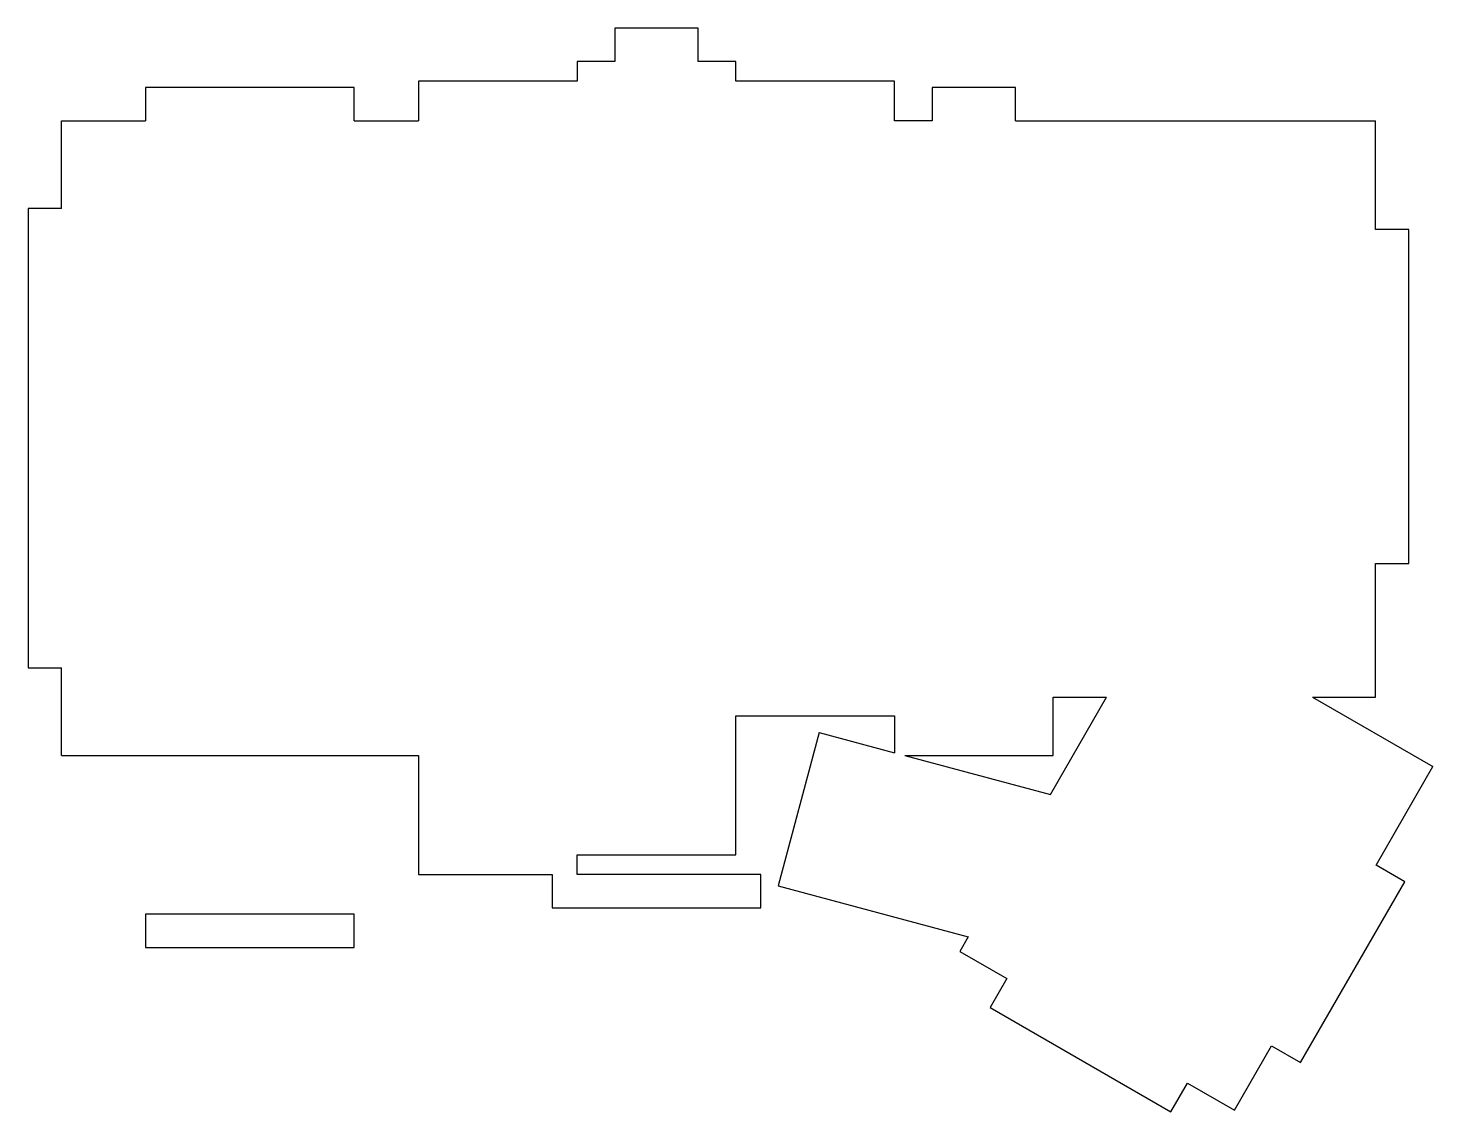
# Model space of a CAD drawing. Header units: millimetres. Extents: x 134 to 302, y -183 to -53.
import ezdxf

# ---------------------------------------------------------------- set-up
doc = ezdxf.new("R2010")
doc.units = ezdxf.units.MM

msp = doc.modelspace()

# ---------------------------------------------------------------- linework, layer by layer
at = {"linetype": 'CONTINUOUS'}
for p, q in [((214.38, -53.38), (204.38, -53.38)), ((204.38, -53.38), (204.38, -57.38)), ((214.38, -57.38), (214.38, -53.38)), ((204.38, -57.38), (199.88, -57.38)), ((199.88, -57.38), (199.88, -59.75)), ((218.88, -57.38), (214.38, -57.38)), ((218.88, -59.75), (218.88, -57.38)), ((173.19, -60.5), (148.19, -60.5)), ((148.19, -60.5), (148.19, -64.5)), ((173.19, -64.5), (173.19, -60.5)), ((199.88, -59.75), (180.88, -59.75)), ((180.88, -59.75), (180.88, -64.5)), ((237.88, -59.75), (218.88, -59.75)), ((237.88, -64.5), (237.88, -59.75)), ((252.38, -60.5), (242.38, -60.5)), ((242.38, -60.5), (242.38, -64.5)), ((252.38, -64.5), (252.38, -60.5)), ((138.12, -64.5), (148.19, -64.5)), ((138.12, -75), (138.12, -64.5)), ((173.19, -64.5), (180.88, -64.5)), ((242.38, -64.5), (237.88, -64.5)), ((252.38, -64.5), (295.48, -64.5)), ((295.48, -77.5), (295.48, -64.5)), ((138.12, -75), (134.12, -75)), ((134.12, -75), (134.12, -130)), ((299.48, -77.5), (295.48, -77.5)), ((299.48, -117.5), (299.48, -77.5)), ((295.48, -133.5), (295.48, -117.5)), ((295.48, -117.5), (299.48, -117.5)), ((134.12, -130), (138.12, -130)), ((138.12, -140.5), (138.12, -130)), ((256.55, -145.17), (263.28, -133.5)), ((256.88, -140.5), (256.88, -133.5)), ((256.88, -133.5), (263.28, -133.5)), ((287.92, -133.5), (302.35, -141.83)), ((287.92, -133.5), (295.48, -133.5)), ((218.88, -152.38), (218.88, -135.75)), ((218.88, -135.75), (237.88, -135.75)), ((237.88, -135.75), (237.88, -140.16)), ((228.86, -137.75), (223.95, -156.1)), ((228.86, -137.75), (237.88, -140.16)), ((138.12, -140.5), (180.88, -140.5)), ((180.88, -140.5), (180.88, -154.75)), ((239.13, -140.5), (256.88, -140.5)), ((239.13, -140.5), (256.55, -145.17)), ((295.54, -153.63), (302.35, -141.83)), ((199.88, -154.75), (199.88, -152.38)), ((199.88, -152.38), (218.88, -152.38)), ((180.88, -154.75), (196.88, -154.75)), ((196.88, -154.75), (196.88, -158.75)), ((221.88, -154.75), (199.88, -154.75)), ((221.88, -158.75), (221.88, -154.75)), ((299, -155.63), (295.54, -153.63)), ((223.95, -156.1), (246.71, -162.2)), ((286.5, -177.28), (299, -155.63)), ((173.19, -159.5), (148.19, -159.5)), ((148.19, -159.5), (148.19, -163.5)), ((173.19, -163.5), (173.19, -159.5)), ((196.88, -158.75), (221.88, -158.75)), ((246.71, -162.2), (245.69, -163.97)), ((148.19, -163.5), (173.19, -163.5)), ((245.69, -163.97), (251.32, -167.22)), ((251.32, -167.22), (249.32, -170.68)), ((249.32, -170.68), (270.97, -183.18)), ((278.6, -182.97), (283.04, -175.28)), ((283.04, -175.28), (286.5, -177.28)), ((270.97, -183.18), (272.97, -179.72)), ((272.97, -179.72), (278.6, -182.97))]:
    msp.add_line(p, q, dxfattribs=at)

doc.saveas('drawing.dxf')
